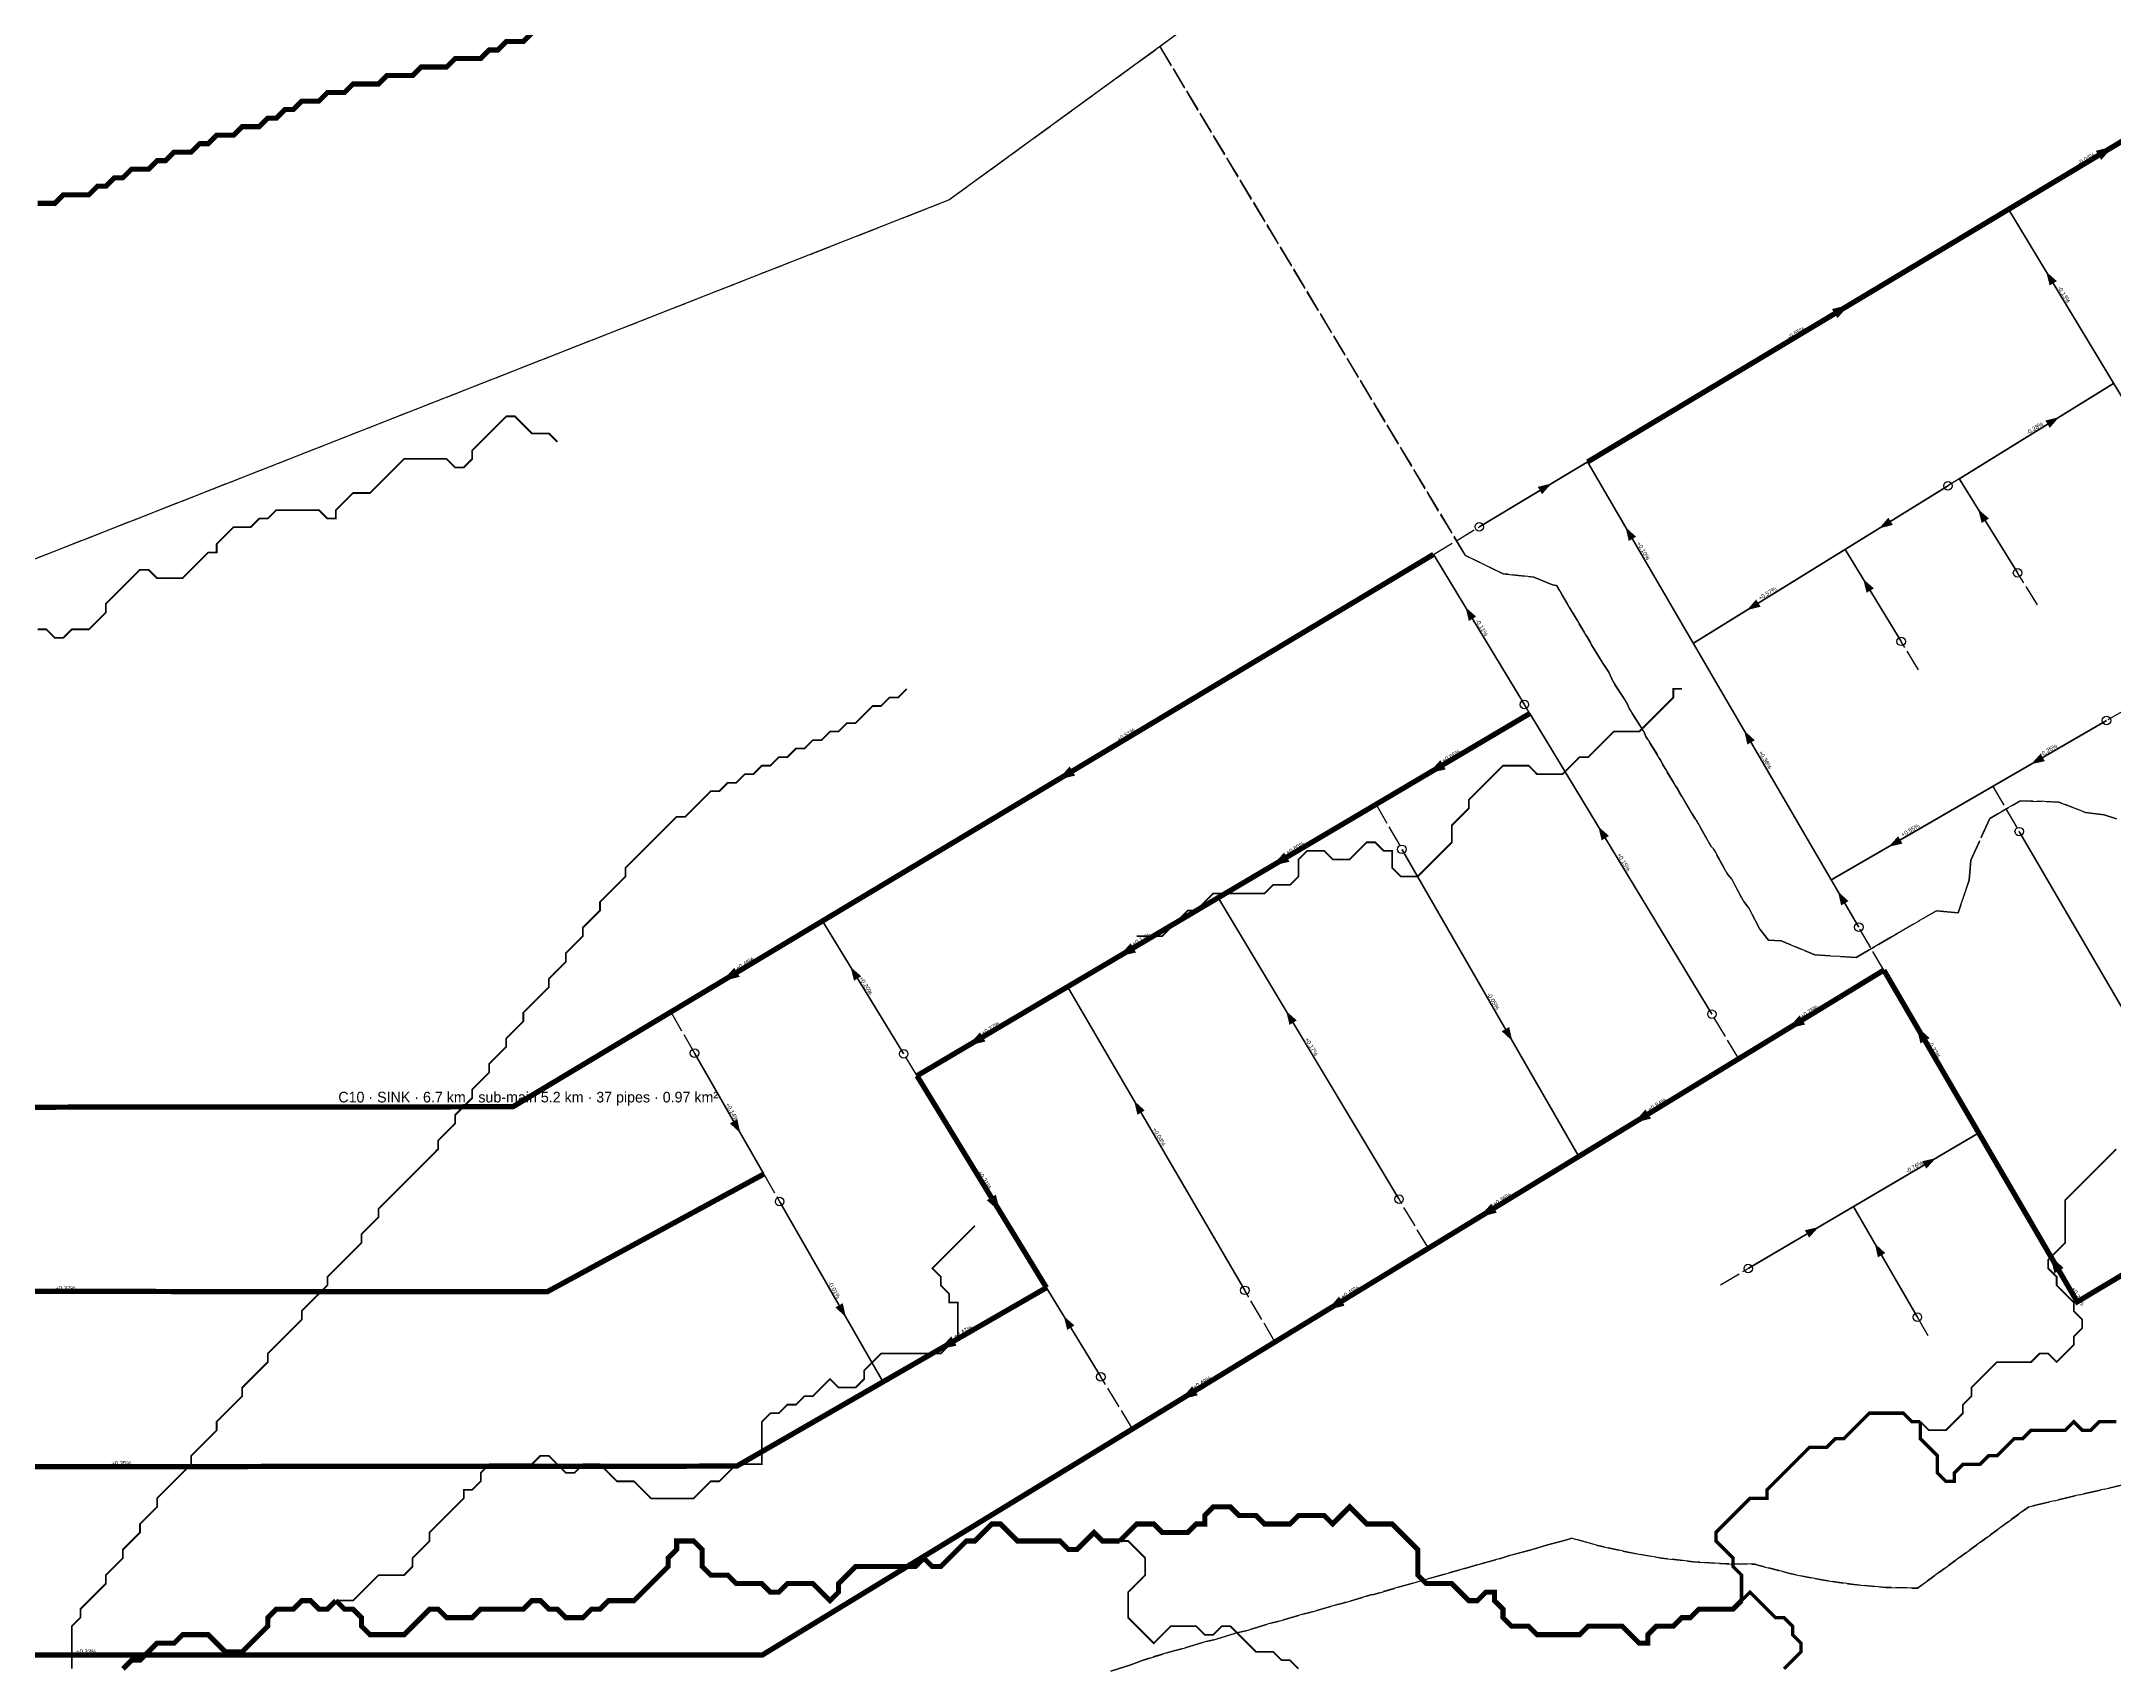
# Model space of a CAD drawing. Header units: metres. Extents: x 442821 to 452274, y 2561971 to 2571293.
# Drawn here: x 443825 to 444798, y 2566070 to 2566832 of the extents above; entities that cross this region are included whole.
import ezdxf
from ezdxf.enums import TextEntityAlignment as Align

# ---------------------------------------------------------------- set-up
doc = ezdxf.new("R2010")
doc.units = ezdxf.units.M
doc.header["$LTSCALE"] = 8
doc.linetypes.add('DASHDOT', pattern=[3.556, 2.54, -0.508, 0, -0.508])
doc.linetypes.add('DASHED', pattern=[1.524, 1.27, -0.254])
for name, color, linetype in [('A_ARROWS', 7, 'Continuous'), ('A_BRANCH', 7, 'Continuous'), ('A_CATCH_LABEL', 7, 'Continuous'), ('A_CATCHMENTS', 7, 'Continuous'), ('A_ENVELOPE', 3, 'Continuous'), ('A_GRADIENT', 8, 'Continuous'), ('A_HEAD_GAP', 8, 'Continuous'), ('A_HEADS', 8, 'Continuous'), ('A_LATERAL', 7, 'Continuous'), ('A_STREAMS', 5, 'Continuous'), ('A_SUBMAIN', 7, 'Continuous')]:
    doc.layers.add(name, color=color, linetype=linetype)

msp = doc.modelspace()

# ---------------------------------------------------------------- linework, layer by layer
at = {"layer": 'A_ARROWS', "color": 3}
for points in [[(444797.66344584344, 2566782.8840611307), (444792.08997288614, 2566776.6241570422), (444789.5173358532, 2566780.9115267135)], [(444766.24873307266, 2566724.152082574), (444771.2694230376, 2566719.707684721), (444767.84544383927, 2566717.639746992)], [(444673.7725022248, 2566708.5432754722), (444668.19902927004, 2566702.2833713815), (444665.62639223534, 2566706.570741052)], [(444772.33918746293, 2566655.854161671), (444767.94758156117, 2566650.787229897), (444765.84392039117, 2566654.1893777014)], [(444533.9520530696, 2566624.6439868063), (444529.49327470385, 2566619.6360635357), (444527.43516507745, 2566623.065959273)], [(444734.2769973879, 2566612.6063958867), (444739.35121931427, 2566608.2232153243), (444735.95257167623, 2566606.1139040072)], [(444568.70676522586, 2566604.172826549), (444573.6577915176, 2566599.650953192), (444570.2020938247, 2566597.6364672887)], [(444687.734445671, 2566603.5402352125), (444692.1260515728, 2566608.6071669864), (444694.2297127428, 2566605.205019182)], [(444680.2725031355, 2566579.8392805792), (444685.30982219276, 2566575.4137391755), (444681.89362084947, 2566573.332977684)], [(444625.6374862535, 2566565.1436193814), (444630.0290921573, 2566570.210551154), (444632.1327533259, 2566566.8084033486)], [(444624.4104390603, 2566508.6174013014), (444629.36146535206, 2566504.095527944), (444625.90576765913, 2566502.081042041)], [(444759.0860119684, 2566492.790970408), (444763.6227488663, 2566497.72838049), (444765.62683700956, 2566494.266642384)], [(444692.1850904338, 2566454.060327131), (444696.7218273297, 2566458.997737215), (444698.72591547435, 2566455.53599911)], [(444668.4546447233, 2566433.062908893), (444673.40567101503, 2566428.5410355357), (444669.9499733221, 2566426.5265496327)]]:
    msp.add_solid(points, dxfattribs=at)
at = {"layer": 'A_ARROWS', "color": 1}
for points in [[(444493.51400059985, 2566566.5938528697), (444498.5396210623, 2566562.15503107), (444495.11793952825, 2566560.08329376)], [(444476.1023190677, 2566488.4934306038), (444481.71616655885, 2566494.717152669), (444484.2610176474, 2566490.413232022)], [(444302.05818786164, 2566485.496026307), (444307.63166081894, 2566491.7559303953), (444310.2042978519, 2566487.468560724)], [(444555.88805962016, 2566463.5768511905), (444560.9136800836, 2566459.1380293923), (444557.49199855013, 2566457.0662920815)], [(444402.7349751702, 2566445.1122950716), (444408.3488226614, 2566451.336017137), (444410.89367374993, 2566447.03209649)], [(444330.6527913093, 2566402.491057593), (444336.2666388029, 2566408.714779656), (444338.8114898898, 2566404.410859008)], [(444144.5656405588, 2566390.992591592), (444150.1391135161, 2566397.2524956805), (444152.71175054903, 2566392.965126009)], [(444204.73051835963, 2566397.6443140986), (444209.7727917601, 2566393.2244182904), (444206.35892343504, 2566391.139831267)], [(444409.30050971295, 2566376.927031011), (444414.30779232853, 2566372.4675331907), (444410.87760093354, 2566370.4099163674)], [(444515.50809087127, 2566362.848683936), (444510.5807205729, 2566367.396323098), (444514.046879935, 2566369.3927547336)], [(444644.8786154582, 2566368.5568332113), (444650.4032598282, 2566374.8598725246), (444653.0091462041, 2566370.5926303007)], [(444705.305758282, 2566369.8476201235), (444711.4945411468, 2566364.195278427), (444707.1749190306, 2566361.6771710482)], [(444259.93952338083, 2566360.679241911), (444265.5533708718, 2566366.902963977), (444268.0982219605, 2566362.5990433297)], [(444337.9479181909, 2566334.7347415625), (444342.90198404086, 2566330.2161984835), (444339.4476417452, 2566328.1993892947)], [(444572.54109994206, 2566324.382320414), (444578.0657443121, 2566330.685359727), (444580.67163068795, 2566326.418117503)], [(444152.9984831186, 2566319.572625735), (444148.08028271527, 2566324.1301804297), (444151.5504562785, 2566326.119626443)], [(444714.47998820146, 2566307.846226619), (444709.9768206591, 2566302.878180516), (444707.94931532315, 2566306.3262556475)], [(444275.0252613443, 2566282.5246315077), (444268.7224195938, 2566288.049501268), (444272.98975500005, 2566290.6552350475)], [(444500.10931723623, 2566280.1502412604), (444505.6339616064, 2566286.4532805732), (444508.2398479822, 2566282.1860383493)], [(444659.4195015132, 2566275.4700670987), (444654.91633396887, 2566270.5020209975), (444652.88882863417, 2566273.95009613)], [(444685.74122608034, 2566267.764641025), (444690.67750764923, 2566263.226676253), (444687.2152712009, 2566261.2234491627)], [(444768.2323911188, 2566261.901756839), (444774.4211739839, 2566256.249415143), (444770.10155186785, 2566253.731307763)], [(444428.6236879966, 2566236.4959517657), (444434.1483323668, 2566242.7989910785), (444436.75421874254, 2566238.5317488546)], [(444202.5462637258, 2566233.146858381), (444197.62806332245, 2566237.704413076), (444201.0982368857, 2566239.693859089)], [(444304.859755486, 2566233.665536929), (444309.9020288865, 2566229.2456411207), (444306.4881605614, 2566227.161054097)], [(444246.34193536727, 2566217.9478136944), (444252.02479171625, 2566224.108588298), (444254.5215216776, 2566219.7765749665)], [(444359.68726241426, 2566194.398390182), (444365.21190678194, 2566200.701429497), (444367.81779315945, 2566196.434187274)]]:
    msp.add_solid(points, dxfattribs=at)
at = {"layer": 'A_BRANCH', "color": 3, "linetype": 'DASHED', "const_width": 0.8}
for points in [[(444500.0166927334, 2566604.281067006), (444550.85913373233, 2566634.789083963)], [(444794.59777920257, 2566513.349634731), (444741.1810639889, 2566482.425341098)], [(444678.23681920796, 2566416.2823309097), (444665.2906715724, 2566438.490464727)]]:
    msp.add_lwpolyline(points, dxfattribs=at)
at = {"layer": 'A_BRANCH', "color": 3, "const_width": 0.8}
msp.add_lwpolyline([(444720.10031722335, 2566623.553130333), (444671.82744430983, 2566593.704407082)], dxfattribs=at)
at = {"layer": 'A_BRANCH', "color": 1, "linetype": 'DASHED', "const_width": 0.8}
for points in [[(444521.2003507339, 2566520.867074413), (444478.5093293599, 2566591.375569284)], [(444609.2817136517, 2566375.3918872285), (444523.7451857832, 2566516.664024609)], [(444753.5950819895, 2566461.1550979223), (444856.1977274185, 2566285.355190215)], [(444463.67026901164, 2566452.848335474), (444546.739252718, 2566308.625848515)], [(444462.31168580113, 2566288.5536867213), (444377.38908702723, 2566430.125608213)], [(444229.6831989865, 2566356.780025368), (444191.5697096479, 2566419.197392711)], [(444389.9091255829, 2566245.7368346793), (444306.6684619109, 2566388.309442325)], [(444131.4879954607, 2566357.0931842593), (444164.0230648679, 2566300.342542657)], [(444171.4329859607, 2566287.4174810573), (444219.97270554653, 2566202.750065869)], [(444322.2721361353, 2566205.149781008), (444296.725813426, 2566246.986260335)]]:
    msp.add_lwpolyline(points, dxfattribs=at)
at = {"layer": 'A_CATCHMENTS', "color": 3, "linetype": 'DASHED'}
for points in [[(444799.3054408003, 2566467.1061920947), (444793.4743116644, 2566469.092857324), (444784.65263419464, 2566470.2166131455), (444772.1850546773, 2566475.068347969), (444754.0141378882, 2566475.65741032), (444739.7770708641, 2566467.3481867323), (444730.88737253076, 2566447.699051901), (444730.08085137897, 2566438.366714271), (444724.8813618621, 2566423.0688130674), (444724.88094498846, 2566423.065558084), (444714.7012667215, 2566424.024885483), (444677.01702434156, 2566402.056998879), (444657.546988647, 2566403.3261862667), (444641.8276514223, 2566409.935265034), (444635.89845217305, 2566410.18925064), (444631.82041371, 2566415.365139855), (444626.6439129945, 2566425.2664703312), (444624.1931763474, 2566428.2981623164), (444618.38290320686, 2566439.0607206845), (444616.5776002447, 2566441.238245362), (444610.1101404038, 2566452.8481196617), (444608.97357036103, 2566454.1853193366), (444601.82573283167, 2566466.628730365), (444601.3809731633, 2566467.1393155), (444593.7327984877, 2566480.059660974), (444593.59288940567, 2566480.4394001924), (444585.9846620848, 2566492.9194822777), (444585.4535767735, 2566494.3045934425), (444578.2488224165, 2566505.786748928), (444577.30195118464, 2566508.1626089006), (444570.52515974775, 2566518.6613884284), (444569.1381243281, 2566522.0135116763), (444562.81355589326, 2566531.5433292193), (444560.8916529768, 2566536.021770882), (444557.97414027364, 2566540.260687569), (444552.43950311234, 2566549.4172291295), (444552.23054491455, 2566549.993852912), (444544.02296805655, 2566563.592595585), (444543.8321741707, 2566564.119096668), (444536.24190311966, 2566576.713534859), (444534.4471085359, 2566577.0660218615), (444525.6781860559, 2566580.7218778385), (444511.2288123666, 2566582.2793150065), (444493.4783960686, 2566590.80326422), (444349.98737683205, 2566829.9349550745), (444822.4616631429, 2567173.824467263)], [(444326.9953774539, 2566066.9557123855), (444336.29054459155, 2566069.8505663667), (444341.6452556309, 2566071.9565354), (444356.574382713, 2566076.5000772644), (444360.3479553801, 2566077.341033436), (444371.669356061, 2566080.7720392956), (444375.36191248475, 2566081.6024097055), (444386.7640834639, 2566085.0444040718), (444390.3758713712, 2566085.8633556496), (444402.1335521154, 2566089.3998279674), (444405.3897840255, 2566090.1354669947), (444417.7892367332, 2566093.8195206863), (444420.4036942312, 2566094.408169685), (444433.44522306, 2566098.2387193344), (444435.4176022498, 2566098.681400572), (444449.10148030345, 2566102.6574743567), (444450.4315083069, 2566102.955105189), (444464.7579817035, 2566107.0758295516), (444465.44541259797, 2566107.229236309), (444480.4593037974, 2566111.506529153), (444481.00842551305, 2566111.6968822256), (444495.4734986276, 2566115.7104930156), (444497.8569125453, 2566116.5139171286), (444510.4876245347, 2566119.931102307), (444514.71338958363, 2566121.317868081), (444525.50168820797, 2566124.166741497), (444531.57717920886, 2566126.1098443815), (444540.5156954983, 2566128.415997563), (444543.4889734498, 2566129.3436816963), (444555.55742205854, 2566125.9708546894), (444570.6030689537, 2566122.5789233195), (444585.64534580504, 2566120.000881261), (444600.6842526083, 2566118.2367285155), (444615.7197893764, 2566117.2864650805), (444629.3892202672, 2566117.162453906), (444630.75372229697, 2566116.7235410893), (444645.8016946903, 2566112.769985516), (444660.8459900222, 2566109.7044661893), (444675.88660829264, 2566107.5269831084), (444690.9235495016, 2566106.237536274), (444705.8104523159, 2566105.840033752), (444758.0479852242, 2566144.093247603), (444817.42123346374, 2566157.9416183913)]]:
    msp.add_lwpolyline(points, dxfattribs=at)
at = {"layer": 'A_CATCHMENTS', "color": 1, "linetype": 'DASHED'}
for points in [[(443209.87657929584, 2566349.025189733), (444250.9432978939, 2566757.8459102777), (444349.98737683205, 2566829.9349550745), (444493.4783960686, 2566590.80326422), (444493.4783960686, 2566590.80326422), (444511.2288123666, 2566582.2793150065), (444525.6781860559, 2566580.7218778385), (444534.4471085359, 2566577.0660218615), (444536.24190311966, 2566576.713534859), (444543.8321741707, 2566564.119096668), (444544.02296805655, 2566563.592595585), (444552.23054491455, 2566549.993852912), (444552.43950311234, 2566549.4172291295), (444557.97414027364, 2566540.260687569), (444560.8916529768, 2566536.021770882), (444562.81355589326, 2566531.5433292193), (444569.1381243281, 2566522.0135116763), (444570.52515974775, 2566518.6613884284), (444577.30195118464, 2566508.1626089006), (444578.2488224165, 2566505.786748928), (444585.4535767735, 2566494.3045934425), (444585.9846620848, 2566492.9194822777), (444593.59288940567, 2566480.4394001924), (444593.7327984877, 2566480.059660974), (444601.3809731633, 2566467.1393155), (444601.82573283167, 2566466.628730365), (444608.97357036103, 2566454.1853193366), (444610.1101404038, 2566452.8481196617), (444616.5776002447, 2566441.238245362), (444618.38290320686, 2566439.0607206845), (444624.1931763474, 2566428.2981623164), (444626.6439129945, 2566425.2664703312), (444631.82041371, 2566415.365139855), (444635.89845217305, 2566410.18925064), (444641.8276514223, 2566409.935265034), (444657.546988647, 2566403.3261862667), (444677.01702434156, 2566402.056998879), (444714.7012667215, 2566424.024885483), (444724.88094498846, 2566423.065558084), (444724.8813618621, 2566423.0688130674), (444730.08085137897, 2566438.366714271), (444730.88737253076, 2566447.699051901), (444739.7770708641, 2566467.3481867323), (444754.0141378882, 2566475.65741032), (444772.1850546773, 2566475.068347969), (444784.65263419464, 2566470.2166131455), (444793.4743116644, 2566469.092857324), (444799.3054408003, 2566467.1061920947)], [(444817.42123346374, 2566157.9416183913), (444758.0479852242, 2566144.093247603), (444705.8104523159, 2566105.840033752), (444690.9235495016, 2566106.237536274), (444675.88660829264, 2566107.5269831084), (444660.8459900222, 2566109.7044661893), (444645.8016946903, 2566112.769985516), (444630.75372229697, 2566116.7235410893), (444629.3892202672, 2566117.162453906), (444615.7197893764, 2566117.2864650805), (444600.6842526083, 2566118.2367285155), (444585.64534580504, 2566120.000881261), (444570.6030689537, 2566122.5789233195), (444555.55742205854, 2566125.9708546894), (444543.4889734498, 2566129.3436816963), (444540.5156954983, 2566128.415997563), (444531.57717920886, 2566126.1098443815), (444525.50168820797, 2566124.166741497), (444514.71338958363, 2566121.317868081), (444510.4876245347, 2566119.931102307), (444497.8569125453, 2566116.5139171286), (444495.4734986276, 2566115.7104930156), (444481.00842551305, 2566111.6968822256), (444480.4593037974, 2566111.506529153), (444465.44541259797, 2566107.229236309), (444464.7579817035, 2566107.0758295516), (444450.4315083069, 2566102.955105189), (444449.10148030345, 2566102.6574743567), (444435.4176022498, 2566098.681400572), (444433.44522306, 2566098.2387193344), (444420.4036942312, 2566094.408169685), (444417.7892367332, 2566093.8195206863), (444405.3897840255, 2566090.1354669947), (444402.1335521154, 2566089.3998279674), (444390.3758713712, 2566085.8633556496), (444386.7640834639, 2566085.0444040718), (444375.36191248475, 2566081.6024097055), (444371.669356061, 2566080.7720392956), (444360.3479553801, 2566077.341033436), (444356.574382713, 2566076.5000772644), (444341.6452556309, 2566071.9565354), (444336.29054459155, 2566069.8505663667), (444326.9953774539, 2566066.9557123855)]]:
    msp.add_lwpolyline(points, dxfattribs=at)
at = {"layer": 'A_ENVELOPE', "color": 3}
msp.add_lwpolyline([(443922.935975596, 2562555.549201416), (443114.8019931225, 2564922.9063971327), (443209.87657929584, 2566349.025189733), (444250.9432978939, 2566757.8459102777), (445002.03252866346, 2567304.524780775)], dxfattribs=at)
at = {"layer": 'A_HEAD_GAP', "color": 8, "linetype": 'DASHED'}
for points in [[(444725.4356301239, 2566626.852131793), (444720.10031722335, 2566623.553130333)], [(444478.5093293599, 2566591.375569284), (444500.0166927334, 2566604.281067006)], [(444762.1533656373, 2566567.690336158), (444752.81232657656, 2566582.741172932)], [(444706.2627073276, 2566537.168474322), (444698.1419951016, 2566550.501087467)], [(444814.4797749526, 2566524.859827227), (444794.59777920257, 2566513.349634731)], [(444523.7451857832, 2566516.664024609), (444521.2003507339, 2566520.867074413)], [(444741.1810639889, 2566482.425341098), (444753.5950819895, 2566461.1550979223)], [(444451.5136090026, 2566473.954453081), (444463.67026901164, 2566452.848335474)], [(444689.9966796986, 2566396.109182665), (444678.23681920796, 2566416.2823309097)], [(444120.37521061784, 2566376.477119235), (444131.4879954607, 2566357.0931842593)], [(444621.9119763375, 2566354.531744202), (444609.2817136517, 2566375.3918872285)], [(444235.9600987726, 2566346.500526783), (444229.6831989865, 2566356.780025368)], [(444164.0230648679, 2566300.342542657), (444171.4329859607, 2566287.4174810573)], [(444476.1347639547, 2566265.50964705), (444462.31168580113, 2566288.5536867213)], [(444613.3082400008, 2566248.356148424), (444626.32934230147, 2566256.0126968953)], [(444404.0617077308, 2566221.496632202), (444389.9091255829, 2566245.7368346793)], [(444710.8600369845, 2566224.351059485), (444705.7619092762, 2566233.162303927)], [(444337.2163692412, 2566180.676039464), (444322.2721361353, 2566205.149781008)]]:
    msp.add_lwpolyline(points, dxfattribs=at)
at = {"layer": 'A_HEADS', "color": 3}
for centre in [(444720.10031722335, 2566623.553130333), (444500.0166927334, 2566604.281067006), (444752.81232657656, 2566582.741172932), (444698.1419951016, 2566550.501087467), (444794.59777920257, 2566513.349634731), (444678.23681920796, 2566416.2823309097)]:
    msp.add_circle(centre, 2, dxfattribs=at)
at = {"layer": 'A_HEADS', "color": 1}
for centre in [(444521.2003507339, 2566520.867074413), (444753.5950819895, 2566461.1550979223), (444463.67026901164, 2566452.848335474), (444609.2817136517, 2566375.3918872285), (444131.4879954607, 2566357.0931842593), (444229.6831989865, 2566356.780025368), (444462.31168580113, 2566288.5536867213), (444171.4329859607, 2566287.4174810573), (444626.32934230147, 2566256.0126968953), (444389.9091255829, 2566245.7368346793), (444705.7619092762, 2566233.162303927), (444322.2721361353, 2566205.149781008)]:
    msp.add_circle(centre, 2, dxfattribs=at)
at = {"layer": 'A_LATERAL', "color": 3, "linetype": 'DASHDOT', "const_width": 0.8}
for points in [[(444797.93797934864, 2566671.682746307), (444748.56913176965, 2566753.425008088)], [(444725.4356301239, 2566626.852131793), (444797.93797934864, 2566671.682746307)]]:
    msp.add_lwpolyline(points, dxfattribs=at)
at = {"layer": 'A_LATERAL', "color": 3, "linetype": 'DASHED', "const_width": 0.8}
for points in [[(444867.925628833, 2566555.800989974), (444797.93797934864, 2566671.682746307)], [(444600.51442722447, 2566549.609196196), (444550.85913373233, 2566634.789083963)], [(444752.81232657656, 2566582.741172932), (444725.4356301239, 2566626.852131793)], [(444698.1419951016, 2566550.501087467), (444671.82744430983, 2566593.704407082)], [(444665.2906715724, 2566438.490464727), (444600.51442722447, 2566549.609196196)]]:
    msp.add_lwpolyline(points, dxfattribs=at)
at = {"layer": 'A_LATERAL', "color": 3, "const_width": 0.8}
for points in [[(444671.82744430983, 2566593.704407082), (444600.51442722447, 2566549.609196196)], [(444741.1810639889, 2566482.425341098), (444665.2906715724, 2566438.490464727)]]:
    msp.add_lwpolyline(points, dxfattribs=at)
at = {"layer": 'A_LATERAL', "color": 1, "linetype": 'DASHDOT', "const_width": 0.8}
for points in [[(444675.7328157672, 2566285.062471677), (444734.5646446052, 2566319.656221021)], [(444626.32934230147, 2566256.0126968953), (444675.7328157672, 2566285.062471677)], [(444705.7619092762, 2566233.162303927), (444675.7328157672, 2566285.062471677)]]:
    msp.add_lwpolyline(points, dxfattribs=at)
at = {"layer": 'A_STREAMS', "color": 5}
for points, const_width in [([(444055.069564, 2566836.266242), (444051.069012, 2566832.264846), (444047.068461, 2566832.264846), (444043.067909, 2566832.264846), (444039.067357, 2566828.263451), (444035.066806, 2566828.263451), (444031.066254, 2566824.262056), (444027.065702, 2566824.262056), (444023.06515, 2566824.262056), (444019.064599, 2566824.262056), (444015.064047, 2566820.260661), (444011.063495, 2566820.260661), (444007.062944, 2566820.260661), (444003.062392, 2566820.260661), (443999.06184, 2566816.259265), (443995.061289, 2566816.259265), (443991.060737, 2566816.259265), (443987.060185, 2566816.259265), (443983.059634, 2566812.25787), (443979.059082, 2566812.25787), (443975.05853, 2566812.25787), (443971.057978, 2566812.25787), (443967.057427, 2566808.256475), (443963.056875, 2566808.256475), (443959.056323, 2566808.256475), (443955.055772, 2566804.25508), (443951.05522, 2566804.25508), (443947.054668, 2566804.25508), (443943.054117, 2566800.253684), (443939.053565, 2566800.253684), (443935.053013, 2566796.252289), (443931.052462, 2566796.252289), (443927.05191, 2566792.250894), (443923.051358, 2566792.250894), (443919.050806, 2566792.250894), (443915.050255, 2566788.249499), (443911.049703, 2566788.249499), (443907.049151, 2566788.249499), (443903.0486, 2566784.248103), (443899.048048, 2566784.248103), (443895.047496, 2566780.246708), (443891.046945, 2566780.246708), (443887.046393, 2566780.246708), (443883.045841, 2566776.245313), (443879.04529, 2566776.245313), (443875.044738, 2566772.243918), (443871.044186, 2566772.243918), (443867.043634, 2566772.243918), (443863.043083, 2566768.242522), (443859.042531, 2566768.242522), (443855.041979, 2566764.241127), (443851.041428, 2566764.241127), (443847.040876, 2566760.239732), (443843.040324, 2566760.239732), (443839.039773, 2566760.239732), (443835.039221, 2566760.239732), (443831.038669, 2566756.238337), (443827.038117, 2566756.238337), (443823.037566, 2566756.238337)], 2.4000000000000004), ([(444067.071219, 2566644.199269), (444063.070667, 2566648.200665), (444059.070116, 2566648.200665), (444055.069564, 2566648.200665), (444051.069012, 2566652.20206), (444047.068461, 2566656.203455), (444043.067909, 2566656.203455), (444039.067357, 2566652.20206), (444035.066806, 2566648.200665), (444031.066254, 2566644.199269), (444027.065702, 2566640.197874), (444027.065702, 2566636.196479), (444023.06515, 2566632.195084), (444019.064599, 2566632.195084), (444015.064047, 2566636.196479), (444011.063495, 2566636.196479), (444007.062944, 2566636.196479), (444003.062392, 2566636.196479), (443999.06184, 2566636.196479), (443995.061289, 2566636.196479), (443991.060737, 2566632.195084), (443987.060185, 2566628.193688), (443983.059634, 2566624.192293), (443979.059082, 2566620.190898), (443975.05853, 2566620.190898), (443971.057978, 2566620.190898), (443967.057427, 2566616.189503), (443963.056875, 2566612.188107), (443963.056875, 2566608.186712), (443959.056323, 2566608.186712), (443955.055772, 2566612.188107), (443951.05522, 2566612.188107), (443947.054668, 2566612.188107), (443943.054117, 2566612.188107), (443939.053565, 2566612.188107), (443935.053013, 2566612.188107), (443931.052462, 2566608.186712), (443927.05191, 2566608.186712), (443923.051358, 2566604.185317), (443919.050806, 2566604.185317), (443915.050255, 2566604.185317), (443911.049703, 2566600.183922), (443907.049151, 2566596.182526), (443907.049151, 2566592.181131), (443903.0486, 2566592.181131), (443899.048048, 2566588.179736), (443895.047496, 2566584.178341), (443891.046945, 2566580.176945), (443887.046393, 2566580.176945), (443883.045841, 2566580.176945), (443879.04529, 2566580.176945), (443875.044738, 2566584.178341), (443871.044186, 2566584.178341), (443867.043634, 2566580.176945), (443863.043083, 2566576.17555), (443859.042531, 2566572.174155), (443855.041979, 2566568.17276), (443855.041979, 2566564.171364), (443851.041428, 2566560.169969), (443847.040876, 2566556.168574), (443843.040324, 2566556.168574), (443839.039773, 2566556.168574), (443835.039221, 2566552.167179), (443831.038669, 2566552.167179), (443827.038117, 2566556.168574), (443823.037566, 2566556.168574)], 0.8), ([(444231.093838, 2566528.158807), (444227.093287, 2566524.157412), (444223.092735, 2566524.157412), (444219.092183, 2566520.156017), (444215.091632, 2566520.156017), (444211.09108, 2566516.154621), (444207.090528, 2566512.153226), (444203.089977, 2566512.153226), (444199.089425, 2566508.151831), (444195.088873, 2566508.151831), (444191.088322, 2566504.150436), (444187.08777, 2566504.150436), (444183.087218, 2566500.14904), (444179.086666, 2566500.14904), (444175.086115, 2566496.147645), (444171.085563, 2566496.147645), (444167.085011, 2566492.14625), (444163.08446, 2566492.14625), (444159.083908, 2566488.144854), (444155.083356, 2566488.144854), (444151.082805, 2566484.143459), (444147.082253, 2566484.143459), (444143.081701, 2566480.142064), (444139.08115, 2566480.142064), (444135.080598, 2566476.140669), (444131.080046, 2566472.139273), (444127.079494, 2566468.137878), (444123.078943, 2566468.137878), (444119.078391, 2566464.136483), (444115.077839, 2566460.135088), (444111.077288, 2566456.133692), (444107.076736, 2566452.132297), (444103.076184, 2566448.130902), (444099.075633, 2566444.129507), (444099.075633, 2566440.128111), (444095.075081, 2566436.126716), (444091.074529, 2566432.125321), (444087.073978, 2566428.123926), (444087.073978, 2566424.12253), (444083.073426, 2566420.121135), (444079.072874, 2566416.11974), (444079.072874, 2566412.118345), (444075.072322, 2566408.116949), (444071.071771, 2566404.115554), (444071.071771, 2566400.114159), (444067.071219, 2566396.112764), (444063.070667, 2566392.111368), (444063.070667, 2566388.109973), (444059.070116, 2566384.108578), (444055.069564, 2566380.107183), (444051.069012, 2566376.105787), (444051.069012, 2566372.104392), (444047.068461, 2566368.102997), (444043.067909, 2566364.101602), (444043.067909, 2566360.100206), (444039.067357, 2566356.098811), (444035.066806, 2566352.097416), (444035.066806, 2566348.096021), (444031.066254, 2566344.094625), (444027.065702, 2566340.09323), (444027.065702, 2566336.091835), (444023.06515, 2566332.09044), (444019.064599, 2566328.089044), (444019.064599, 2566324.087649), (444015.064047, 2566320.086254), (444011.063495, 2566316.084859), (444011.063495, 2566312.083463), (444007.062944, 2566308.082068), (444003.062392, 2566304.080673), (443999.06184, 2566300.079278), (443995.061289, 2566296.077882), (443991.060737, 2566292.076487), (443987.060185, 2566288.075092), (443983.059634, 2566284.073697), (443983.059634, 2566280.072301), (443979.059082, 2566276.070906), (443975.05853, 2566272.069511), (443975.05853, 2566268.068116), (443971.057978, 2566264.06672), (443967.057427, 2566260.065325), (443963.056875, 2566256.06393), (443959.056323, 2566252.062534), (443959.056323, 2566248.061139), (443955.055772, 2566244.059744), (443951.05522, 2566240.058349), (443947.054668, 2566236.056953), (443947.054668, 2566232.055558), (443943.054117, 2566228.054163), (443939.053565, 2566224.052768), (443935.053013, 2566220.051372), (443931.052462, 2566216.049977), (443931.052462, 2566212.048582), (443927.05191, 2566208.047187), (443923.051358, 2566204.045791), (443919.050806, 2566200.044396), (443919.050806, 2566196.043001), (443915.050255, 2566192.041606), (443911.049703, 2566188.04021), (443907.049151, 2566184.038815), (443907.049151, 2566180.03742), (443903.0486, 2566176.036025), (443899.048048, 2566172.034629), (443895.047496, 2566168.033234), (443895.047496, 2566164.031839), (443891.046945, 2566160.030444), (443887.046393, 2566156.029048), (443883.045841, 2566152.027653), (443879.04529, 2566148.026258), (443879.04529, 2566144.024863), (443875.044738, 2566140.023467), (443871.044186, 2566136.022072), (443871.044186, 2566132.020677), (443867.043634, 2566128.019282), (443863.043083, 2566124.017886), (443863.043083, 2566120.016491), (443859.042531, 2566116.015096), (443855.041979, 2566112.013701), (443855.041979, 2566108.012305), (443851.041428, 2566104.01091), (443847.040876, 2566100.009515), (443843.040324, 2566096.00812), (443843.040324, 2566092.006724), (443839.039773, 2566088.005329), (443839.039773, 2566084.003934), (443839.039773, 2566080.002539), (443839.039773, 2566076.001143), (443839.039773, 2566071.999748), (443839.039773, 2566067.998353)], 0.8), ([(444595.144042, 2566528.158807), (444591.143491, 2566528.158807), (444591.143491, 2566524.157412), (444587.142939, 2566520.156017), (444583.142387, 2566516.154621), (444579.141836, 2566512.153226), (444575.141284, 2566508.151831), (444571.140732, 2566508.151831), (444567.140181, 2566508.151831), (444563.139629, 2566508.151831), (444559.139077, 2566504.150436), (444555.138526, 2566500.14904), (444551.137974, 2566496.147645), (444547.137422, 2566496.147645), (444543.13687, 2566492.14625), (444539.136319, 2566488.144854), (444535.135767, 2566488.144854), (444531.135215, 2566488.144854), (444527.134664, 2566488.144854), (444523.134112, 2566492.14625), (444519.13356, 2566492.14625), (444515.133009, 2566492.14625), (444511.132457, 2566492.14625), (444507.131905, 2566488.144854), (444503.131354, 2566484.143459), (444499.130802, 2566480.142064), (444495.13025, 2566476.140669), (444495.13025, 2566472.139273), (444491.129698, 2566468.137878), (444487.129147, 2566464.136483), (444487.129147, 2566460.135088), (444487.129147, 2566456.133692), (444483.128595, 2566452.132297), (444479.128043, 2566448.130902), (444475.127492, 2566444.129507), (444471.12694, 2566440.128111), (444467.126388, 2566440.128111), (444463.125837, 2566440.128111), (444459.125285, 2566444.129507), (444459.125285, 2566448.130902), (444459.125285, 2566452.132297), (444455.124733, 2566452.132297), (444451.124182, 2566456.133692), (444447.12363, 2566456.133692), (444443.123078, 2566452.132297), (444439.122526, 2566448.130902), (444435.121975, 2566448.130902), (444431.121423, 2566448.130902), (444427.120871, 2566452.132297), (444423.12032, 2566452.132297), (444419.119768, 2566452.132297), (444415.119216, 2566448.130902), (444415.119216, 2566444.129507), (444415.119216, 2566440.128111), (444411.118665, 2566436.126716), (444407.118113, 2566436.126716), (444403.117561, 2566436.126716), (444399.11701, 2566432.125321), (444395.116458, 2566432.125321), (444391.115906, 2566432.125321), (444387.115354, 2566432.125321), (444383.114803, 2566432.125321), (444379.114251, 2566432.125321), (444375.113699, 2566432.125321), (444371.113148, 2566428.123926), (444367.112596, 2566424.12253), (444363.112044, 2566424.12253), (444359.111493, 2566420.121135), (444355.110941, 2566416.11974), (444351.110389, 2566412.118345), (444347.109838, 2566412.118345), (444343.109286, 2566412.118345), (444339.108734, 2566412.118345)], 0.8), ([(444799.172179, 2566312.083463), (444795.171627, 2566308.082068), (444791.171075, 2566304.080673), (444787.170524, 2566300.079278), (444783.169972, 2566296.077882), (444779.16942, 2566292.076487), (444775.168869, 2566288.075092), (444775.168869, 2566284.073697), (444775.168869, 2566280.072301), (444775.168869, 2566276.070906), (444775.168869, 2566272.069511), (444775.168869, 2566268.068116), (444771.168317, 2566264.06672), (444767.167765, 2566260.065325), (444767.167765, 2566256.06393), (444771.168317, 2566252.062534), (444771.168317, 2566248.061139), (444775.168869, 2566244.059744), (444779.16942, 2566240.058349), (444779.16942, 2566236.056953), (444783.169972, 2566232.055558), (444783.169972, 2566228.054163), (444779.16942, 2566224.052768), (444779.16942, 2566220.051372), (444775.168869, 2566216.049977), (444771.168317, 2566212.048582), (444767.167765, 2566216.049977), (444763.167214, 2566216.049977), (444759.166662, 2566212.048582), (444755.16611, 2566212.048582), (444751.165558, 2566212.048582), (444747.165007, 2566212.048582), (444743.164455, 2566212.048582), (444739.163903, 2566208.047187), (444735.163352, 2566204.045791), (444731.1628, 2566200.044396), (444731.1628, 2566196.043001), (444727.162248, 2566192.041606), (444727.162248, 2566188.04021), (444723.161697, 2566184.038815), (444719.161145, 2566180.03742), (444715.160593, 2566180.03742), (444711.160042, 2566180.03742), (444707.15949, 2566184.038815)], 0.8), ([(444263.098252, 2566276.070906), (444259.0977, 2566272.069511), (444255.097149, 2566268.068116), (444251.096597, 2566264.06672), (444247.096045, 2566260.065325), (444243.095494, 2566256.06393), (444247.096045, 2566252.062534), (444247.096045, 2566248.061139), (444251.096597, 2566244.059744), (444251.096597, 2566240.058349), (444255.097149, 2566240.058349), (444255.097149, 2566236.056953), (444255.097149, 2566232.055558), (444255.097149, 2566228.054163), (444255.097149, 2566224.052768), (444251.096597, 2566220.051372), (444247.096045, 2566216.049977), (444243.095494, 2566216.049977), (444239.094942, 2566216.049977), (444235.09439, 2566216.049977), (444231.093838, 2566216.049977), (444227.093287, 2566216.049977), (444223.092735, 2566216.049977), (444219.092183, 2566216.049977), (444215.091632, 2566212.048582), (444211.09108, 2566208.047187), (444211.09108, 2566204.045791), (444207.090528, 2566200.044396), (444203.089977, 2566200.044396), (444199.089425, 2566200.044396), (444195.088873, 2566204.045791), (444191.088322, 2566200.044396), (444187.08777, 2566196.043001), (444183.087218, 2566196.043001), (444179.086666, 2566192.041606), (444175.086115, 2566192.041606), (444171.085563, 2566188.04021), (444167.085011, 2566188.04021), (444163.08446, 2566184.038815), (444163.08446, 2566180.03742), (444163.08446, 2566176.036025), (444163.08446, 2566172.034629), (444163.08446, 2566168.033234), (444163.08446, 2566164.031839), (444159.083908, 2566164.031839), (444155.083356, 2566164.031839), (444151.082805, 2566164.031839), (444147.082253, 2566160.030444), (444143.081701, 2566156.029048), (444139.08115, 2566156.029048), (444135.080598, 2566152.027653), (444131.080046, 2566148.026258), (444127.079494, 2566148.026258), (444123.078943, 2566148.026258), (444119.078391, 2566148.026258), (444115.077839, 2566148.026258), (444111.077288, 2566148.026258), (444107.076736, 2566152.027653), (444103.076184, 2566156.029048), (444099.075633, 2566156.029048), (444095.075081, 2566156.029048), (444091.074529, 2566160.030444), (444087.073978, 2566164.031839), (444083.073426, 2566164.031839), (444079.072874, 2566164.031839), (444075.072322, 2566160.030444), (444071.071771, 2566160.030444), (444067.071219, 2566164.031839), (444063.070667, 2566168.033234), (444059.070116, 2566168.033234), (444055.069564, 2566164.031839), (444051.069012, 2566164.031839), (444047.068461, 2566164.031839), (444043.067909, 2566164.031839), (444039.067357, 2566164.031839), (444035.066806, 2566164.031839), (444031.066254, 2566160.030444), (444031.066254, 2566156.029048), (444027.065702, 2566152.027653), (444023.06515, 2566152.027653), (444023.06515, 2566148.026258), (444019.064599, 2566144.024863), (444015.064047, 2566140.023467), (444011.063495, 2566136.022072), (444007.062944, 2566132.020677), (444007.062944, 2566128.019282), (444003.062392, 2566124.017886), (443999.06184, 2566120.016491), (443999.06184, 2566116.015096), (443995.061289, 2566112.013701), (443991.060737, 2566112.013701), (443987.060185, 2566112.013701), (443983.059634, 2566112.013701), (443979.059082, 2566108.012305), (443975.05853, 2566104.01091), (443971.057978, 2566100.009515), (443967.057427, 2566100.009515), (443963.056875, 2566100.009515)], 0.8), ([(444707.15949, 2566184.038815), (444703.158938, 2566184.038815), (444699.158386, 2566188.04021), (444695.157835, 2566188.04021), (444691.157283, 2566188.04021), (444687.156731, 2566188.04021), (444683.15618, 2566188.04021), (444679.155628, 2566184.038815), (444675.155076, 2566180.03742), (444671.154525, 2566176.036025), (444667.153973, 2566176.036025), (444663.153421, 2566172.034629), (444659.15287, 2566172.034629), (444655.152318, 2566172.034629), (444651.151766, 2566168.033234), (444647.151214, 2566164.031839), (444643.150663, 2566160.030444), (444639.150111, 2566156.029048), (444635.149559, 2566152.027653), (444635.149559, 2566148.026258), (444631.149008, 2566148.026258), (444627.148456, 2566148.026258), (444623.147904, 2566144.024863), (444619.147353, 2566140.023467), (444615.146801, 2566136.022072), (444611.146249, 2566132.020677), (444611.146249, 2566128.019282), (444615.146801, 2566124.017886), (444619.147353, 2566120.016491), (444619.147353, 2566116.015096), (444623.147904, 2566112.013701), (444623.147904, 2566108.012305), (444623.147904, 2566104.01091), (444623.147904, 2566100.009515)], 1.6), ([(444799.172179, 2566184.038815), (444795.171627, 2566184.038815), (444791.171075, 2566184.038815), (444787.170524, 2566180.03742), (444783.169972, 2566180.03742), (444779.16942, 2566184.038815), (444775.168869, 2566180.03742), (444771.168317, 2566180.03742), (444767.167765, 2566180.03742), (444763.167214, 2566180.03742), (444759.166662, 2566180.03742), (444755.16611, 2566176.036025), (444751.165558, 2566176.036025), (444747.165007, 2566172.034629), (444743.164455, 2566168.033234), (444739.163903, 2566168.033234), (444735.163352, 2566164.031839), (444731.1628, 2566164.031839), (444727.162248, 2566164.031839), (444723.161697, 2566160.030444), (444723.161697, 2566156.029048), (444719.161145, 2566156.029048), (444715.160593, 2566160.030444), (444715.160593, 2566164.031839), (444715.160593, 2566168.033234), (444711.160042, 2566172.034629), (444707.15949, 2566176.036025), (444707.15949, 2566180.03742), (444707.15949, 2566184.038815)], 1.6), ([(444623.147904, 2566100.009515), (444619.147353, 2566096.00812), (444615.146801, 2566096.00812), (444611.146249, 2566096.00812), (444607.145698, 2566096.00812), (444603.145146, 2566096.00812), (444599.144594, 2566092.006724), (444595.144042, 2566092.006724), (444591.143491, 2566088.005329), (444587.142939, 2566088.005329), (444583.142387, 2566088.005329), (444579.141836, 2566084.003934), (444579.141836, 2566080.002539), (444575.141284, 2566080.002539), (444571.140732, 2566084.003934), (444567.140181, 2566088.005329), (444563.139629, 2566088.005329), (444559.139077, 2566088.005329), (444555.138526, 2566088.005329), (444551.137974, 2566088.005329), (444547.137422, 2566084.003934), (444543.13687, 2566084.003934), (444539.136319, 2566084.003934), (444535.135767, 2566084.003934), (444531.135215, 2566084.003934), (444527.134664, 2566084.003934), (444523.134112, 2566088.005329), (444519.13356, 2566088.005329), (444515.133009, 2566088.005329), (444511.132457, 2566092.006724), (444511.132457, 2566096.00812), (444507.131905, 2566100.009515), (444507.131905, 2566104.01091), (444503.131354, 2566104.01091), (444499.130802, 2566100.009515), (444495.13025, 2566100.009515), (444491.129698, 2566104.01091), (444487.129147, 2566108.012305), (444483.128595, 2566108.012305), (444479.128043, 2566108.012305), (444475.127492, 2566108.012305), (444471.12694, 2566112.013701), (444471.12694, 2566116.015096), (444471.12694, 2566120.016491), (444471.12694, 2566124.017886), (444467.126388, 2566128.019282), (444463.125837, 2566132.020677), (444459.125285, 2566136.022072), (444455.124733, 2566136.022072), (444451.124182, 2566136.022072), (444447.12363, 2566136.022072), (444443.123078, 2566140.023467), (444439.122526, 2566144.024863), (444435.121975, 2566140.023467), (444431.121423, 2566136.022072), (444427.120871, 2566140.023467), (444423.12032, 2566140.023467), (444419.119768, 2566140.023467), (444415.119216, 2566140.023467), (444411.118665, 2566136.022072), (444407.118113, 2566136.022072), (444403.117561, 2566136.022072), (444399.11701, 2566136.022072), (444395.116458, 2566140.023467), (444391.115906, 2566140.023467), (444387.115354, 2566140.023467), (444383.114803, 2566144.024863), (444379.114251, 2566144.024863), (444375.113699, 2566144.024863), (444371.113148, 2566140.023467), (444371.113148, 2566136.022072), (444367.112596, 2566136.022072), (444363.112044, 2566132.020677), (444359.111493, 2566132.020677), (444355.110941, 2566132.020677), (444351.110389, 2566132.020677), (444347.109838, 2566136.022072), (444343.109286, 2566136.022072), (444339.108734, 2566136.022072), (444335.108182, 2566132.020677), (444331.107631, 2566128.019282)], 2.4000000000000004), ([(444331.107631, 2566128.019282), (444327.107079, 2566128.019282), (444323.106527, 2566128.019282), (444319.105976, 2566132.020677), (444315.105424, 2566128.019282), (444311.104872, 2566124.017886), (444307.104321, 2566124.017886), (444303.103769, 2566128.019282), (444299.103217, 2566128.019282), (444295.102666, 2566128.019282), (444291.102114, 2566128.019282), (444287.101562, 2566128.019282), (444283.10101, 2566128.019282), (444279.100459, 2566132.020677), (444275.099907, 2566136.022072), (444271.099355, 2566136.022072), (444267.098804, 2566132.020677), (444263.098252, 2566128.019282), (444259.0977, 2566128.019282), (444255.097149, 2566124.017886), (444251.096597, 2566120.016491), (444247.096045, 2566116.015096), (444243.095494, 2566116.015096), (444239.094942, 2566120.016491), (444235.09439, 2566116.015096), (444231.093838, 2566116.015096), (444227.093287, 2566116.015096), (444223.092735, 2566116.015096), (444219.092183, 2566116.015096), (444215.091632, 2566116.015096), (444211.09108, 2566116.015096), (444207.090528, 2566116.015096), (444203.089977, 2566112.013701), (444199.089425, 2566108.012305), (444199.089425, 2566104.01091), (444195.088873, 2566100.009515), (444191.088322, 2566104.01091), (444187.08777, 2566108.012305), (444183.087218, 2566108.012305), (444179.086666, 2566108.012305), (444175.086115, 2566108.012305), (444171.085563, 2566104.01091), (444167.085011, 2566104.01091), (444163.08446, 2566108.012305), (444159.083908, 2566108.012305), (444155.083356, 2566108.012305), (444151.082805, 2566108.012305), (444147.082253, 2566112.013701), (444143.081701, 2566112.013701), (444139.08115, 2566112.013701), (444135.080598, 2566116.015096), (444135.080598, 2566120.016491), (444135.080598, 2566124.017886), (444131.080046, 2566128.019282), (444127.079494, 2566128.019282), (444123.078943, 2566128.019282), (444123.078943, 2566124.017886), (444119.078391, 2566120.016491), (444119.078391, 2566116.015096), (444115.077839, 2566112.013701), (444111.077288, 2566108.012305), (444107.076736, 2566104.01091), (444103.076184, 2566100.009515), (444099.075633, 2566100.009515), (444095.075081, 2566100.009515), (444091.074529, 2566100.009515), (444087.073978, 2566096.00812), (444083.073426, 2566096.00812), (444079.072874, 2566092.006724), (444075.072322, 2566092.006724), (444071.071771, 2566092.006724), (444067.071219, 2566096.00812), (444063.070667, 2566096.00812), (444059.070116, 2566100.009515), (444055.069564, 2566100.009515), (444051.069012, 2566096.00812), (444047.068461, 2566096.00812), (444043.067909, 2566096.00812), (444039.067357, 2566096.00812), (444035.066806, 2566096.00812), (444031.066254, 2566096.00812), (444027.065702, 2566092.006724), (444023.06515, 2566092.006724), (444019.064599, 2566092.006724), (444015.064047, 2566092.006724), (444011.063495, 2566096.00812), (444007.062944, 2566096.00812), (444003.062392, 2566092.006724), (443999.06184, 2566088.005329), (443995.061289, 2566084.003934), (443991.060737, 2566084.003934), (443987.060185, 2566084.003934), (443983.059634, 2566084.003934), (443979.059082, 2566084.003934), (443975.05853, 2566088.005329), (443975.05853, 2566092.006724), (443971.057978, 2566096.00812), (443967.057427, 2566096.00812), (443963.056875, 2566100.009515)], 2.4000000000000004), ([(444415.119216, 2566067.998353), (444411.118665, 2566071.999748), (444407.118113, 2566071.999748), (444403.117561, 2566076.001143), (444399.11701, 2566076.001143), (444395.116458, 2566076.001143), (444391.115906, 2566080.002539), (444387.115354, 2566084.003934), (444383.114803, 2566088.005329), (444379.114251, 2566088.005329), (444375.113699, 2566084.003934), (444371.113148, 2566084.003934), (444367.112596, 2566088.005329), (444363.112044, 2566088.005329), (444359.111493, 2566088.005329), (444355.110941, 2566088.005329), (444351.110389, 2566084.003934), (444347.109838, 2566080.002539), (444343.109286, 2566084.003934), (444339.108734, 2566088.005329), (444335.108182, 2566092.006724), (444335.108182, 2566096.00812), (444335.108182, 2566100.009515), (444335.108182, 2566104.01091), (444339.108734, 2566108.012305), (444343.109286, 2566112.013701), (444343.109286, 2566116.015096), (444343.109286, 2566120.016491), (444339.108734, 2566124.017886), (444335.108182, 2566128.019282), (444331.107631, 2566128.019282)], 0.8), ([(444643.150663, 2566067.998353), (444647.151214, 2566071.999748), (444651.151766, 2566076.001143), (444651.151766, 2566080.002539), (444647.151214, 2566084.003934), (444647.151214, 2566088.005329), (444643.150663, 2566092.006724), (444639.150111, 2566092.006724), (444635.149559, 2566096.00812), (444631.149008, 2566100.009515), (444627.148456, 2566104.01091), (444623.147904, 2566100.009515)], 1.6), ([(443963.056875, 2566100.009515), (443959.056323, 2566096.00812), (443955.055772, 2566096.00812), (443951.05522, 2566100.009515), (443947.054668, 2566100.009515), (443943.054117, 2566096.00812), (443939.053565, 2566096.00812), (443935.053013, 2566096.00812), (443931.052462, 2566092.006724), (443931.052462, 2566088.005329), (443927.05191, 2566084.003934), (443923.051358, 2566080.002539), (443919.050806, 2566076.001143), (443915.050255, 2566076.001143), (443911.049703, 2566076.001143), (443907.049151, 2566080.002539), (443903.0486, 2566084.003934), (443899.048048, 2566084.003934), (443895.047496, 2566084.003934), (443891.046945, 2566084.003934), (443887.046393, 2566080.002539), (443883.045841, 2566080.002539), (443879.04529, 2566080.002539), (443875.044738, 2566076.001143), (443871.044186, 2566071.999748), (443867.043634, 2566071.999748), (443863.043083, 2566067.998353)], 2.4000000000000004)]:
    msp.add_lwpolyline(points, dxfattribs=dict(at, const_width=const_width))
at = {"layer": 'A_SUBMAIN', "color": 3, "linetype": 'DASHED', "const_width": 2.5}
msp.add_lwpolyline([(444748.56913176965, 2566753.425008088), (444823.2473724408, 2566798.235701437)], dxfattribs=at)
at = {"layer": 'A_SUBMAIN', "color": 3, "linetype": 'DASHDOT', "const_width": 2.5}
msp.add_lwpolyline([(444550.85913373233, 2566634.789083963), (444748.56913176965, 2566753.425008088)], dxfattribs=at)
at = {"layer": 'A_SUBMAIN', "color": 1, "const_width": 2.5}
for points in [[(444478.5093293599, 2566591.375569284), (444191.5697096479, 2566419.197392711)], [(444523.7451857832, 2566516.664024609), (444451.5136090026, 2566473.954453081)], [(444451.5136090026, 2566473.954453081), (444377.38908702723, 2566430.125608213)], [(444689.9966796986, 2566396.109182665), (444621.9119763375, 2566354.531744202)], [(444621.9119763375, 2566354.531744202), (444546.739252718, 2566308.625848515)]]:
    msp.add_lwpolyline(points, dxfattribs=at)
at = {"layer": 'A_SUBMAIN', "color": 1, "linetype": 'DASHED', "const_width": 2.5}
for points in [[(444377.38908702723, 2566430.125608213), (444306.6684619109, 2566388.309442325)], [(444191.5697096479, 2566419.197392711), (444120.37521061784, 2566376.477119235)], [(444306.6684619109, 2566388.309442325), (444235.9600987726, 2566346.500526783)], [(444120.37521061784, 2566376.477119235), (444046.1487159402, 2566331.937496161), (443494.1196404802, 2566331.471356321)], [(444235.9600987726, 2566346.500526783), (444296.725813426, 2566246.986260335)], [(444856.1977274185, 2566285.355190215), (444780.8053028999, 2566240.333880806), (444734.5646446052, 2566319.656221021)], [(444546.739252718, 2566308.625848515), (444476.1347639547, 2566265.50964705)], [(444164.0230648679, 2566300.342542657), (444062.2639275888, 2566245.070965142), (443494.1196404802, 2566245.443593835)], [(444476.1347639547, 2566265.50964705), (444404.0617077308, 2566221.496632202)], [(444296.725813426, 2566246.986260335), (444219.97270554653, 2566202.750065869)], [(444404.0617077308, 2566221.496632202), (444337.2163692412, 2566180.676039464)], [(444219.97270554653, 2566202.750065869), (444151.3074320924, 2566163.175246381), (443494.1196404802, 2566162.675597569)], [(444337.2163692412, 2566180.676039464), (444163.4316666545, 2566074.55054547), (443412.5842657327, 2566074.55054547), (443412.5842657327, 2566162.613607597)]]:
    msp.add_lwpolyline(points, dxfattribs=at)
at = {"layer": 'A_SUBMAIN', "color": 1, "linetype": 'DASHDOT', "const_width": 2.5}
msp.add_lwpolyline([(444734.5646446052, 2566319.656221021), (444689.9966796986, 2566396.109182665)], dxfattribs=at)

# ---------------------------------------------------------------- texts
at = {"layer": 'A_CATCH_LABEL', "color": 1}
msp.add_text('C10 · SINK · 6.7 km · sub-main 5.2 km · 37 pipes · 0.97 km²', height=5, dxfattribs=at).set_placement((444053.36793775635, 2566336.474759902), align=Align.MIDDLE_CENTER)
at = {"layer": 'A_GRADIENT', "color": 3}
for s, rotation, p in [('-0.04%', 30.965871439458326, (444785.90825210523, 2566775.8303547623)), ('-0.13%', 301.13018967045923, (444773.25355555915, 2566712.553877197)), ('-0.55%', 30.965871439458326, (444649.714132751, 2566694.1070460253)), ('-0.28%', 31.729880753181906, (444761.68680473627, 2566649.2674390497)), ('+0.10%', 300.2398855442526, (444575.6867804784, 2566592.1991400793)), ('+0.57%', 31.729880753181902, (444636.1709357671, 2566571.656801639)), ('+0.36%', 300.2398855442526, (444632.9025493984, 2566494.0498304614)), ('+0.25%', 30.06764041163757, (444767.8894215957, 2566497.8874879144)), ('+0.55%', 30.067640434727736, (444703.23586778063, 2566460.4579029125))]:
    msp.add_text(s, height=2, rotation=rotation, dxfattribs=at).set_placement(p, align=Align.BOTTOM_CENTER)
at = {"layer": 'A_GRADIENT', "color": 1}
for s, rotation, p in [('-0.11%', 301.19379198796923, (444499.8548400469, 2566556.1213218486)), ('+0.51%', 30.96587143945834, (444335.03951950395, 2566505.2864809977)), ('+0.66%', 30.595260780387093, (444487.62939739286, 2566495.309238845)), ('+0.60%', 30.595260780387093, (444414.4513480149, 2566452.040030647)), ('+0.15%', 301.19379198796923, (444566.51344971743, 2566446.0279559186)), ('+0.17%', 30.595260780387093, (444342.02877446904, 2566409.217525269)), ('+0.46%', 30.96587143945834, (444155.9724601329, 2566397.837255973)), ('+0.20%', 301.4092050984983, (444210.62645431724, 2566387.9887090395)), ('-0.05%', -60.059002742137935, (444505.20476086484, 2566380.7370919944)), ('+0.75%', 31.411253988703237, (444655.954328018, 2566375.320463434)), ('+0.27%', 30.595260780387093, (444271.3142803417, 2566367.4049845543)), ('+0.17%', 300.9576396111985, (444419.8503864142, 2566359.3396474672)), ('-0.37%', 300.2398855442526, (444712.28066215187, 2566357.882701843)), ('+0.14%', -60.17440854165747, (444147.7555301643, 2566328.717863458)), ('+0.84%', 31.411253988703237, (444584.32561452774, 2566331.578796359)), ('+0.04%', 300.27841338171106, (444348.2887937469, 2566317.023138502)), ('+0.21%', -58.590794904348044, (444266.3429560993, 2566296.743393559)), ('-0.76%', 30.45598699308246, (444705.14873018616, 2566302.359346349)), ('+0.36%', 31.411253965932843, (444511.4370083363, 2566287.0677477825)), ('+0.37%', 359.96242144375094, (443836.09226661525, 2566245.219304309)), ('-0.01%', -60.174408528387644, (444195.70284575364, 2566245.083773463)), ('+0.45%', 31.41125398696508, (444440.0982358428, 2566243.5031396262)), ('+0.21%', 300.23988554713384, (444779.79696197144, 2566242.0636131484)), ('+0.47%', 29.956740644034994, (444258.3492594863, 2566224.8681631023)), ('+0.49%', 31.411253988703237, (444370.639038486, 2566201.086335833)), ('+0.35%', 0.043561029731591816, (443862.3401765848, 2566162.9555494427)), ('+0.33%', 360, (443845.7896750949, 2566074.55054547))]:
    msp.add_text(s, height=2, rotation=rotation, dxfattribs=at).set_placement(p, align=Align.BOTTOM_CENTER)

doc.saveas('drawing.dxf')
